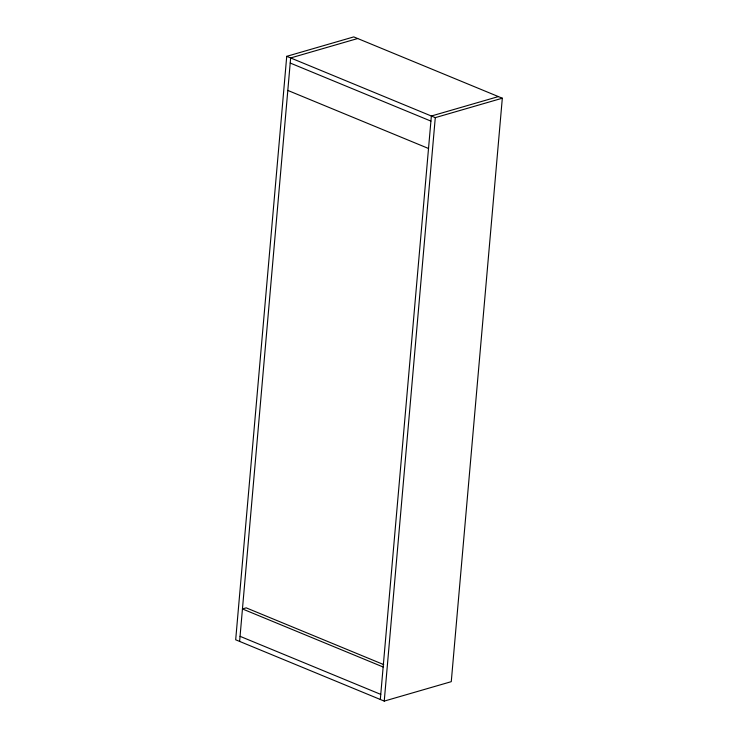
<?xml version="1.0" encoding="UTF-8"?>
<svg xmlns="http://www.w3.org/2000/svg" width="738" height="738" viewBox="0 0 738 738"><rect width="100%" height="100%" fill="white"/><g stroke="black" fill="none" stroke-linecap="round" stroke-linejoin="round"><path stroke-width="1.11" d="M286.731 56.328L235.68 639.791L384.24 701.1L451.269 681.672L502.32 98.209L353.76 36.9L286.731 56.328L435.282 117.637L502.32 98.209M239.61 641.414L290.652 57.951L357.69 38.524M380.31 699.476L431.361 116.014L498.39 96.586M384.24 701.1L435.282 117.637M290.209 63.044L430.909 121.106M287.811 90.423L428.52 148.486M383.732 664.606L246.206 607.854L242.451 608.942L383.151 667.004M240.053 636.322L380.753 694.384"/></g></svg>
